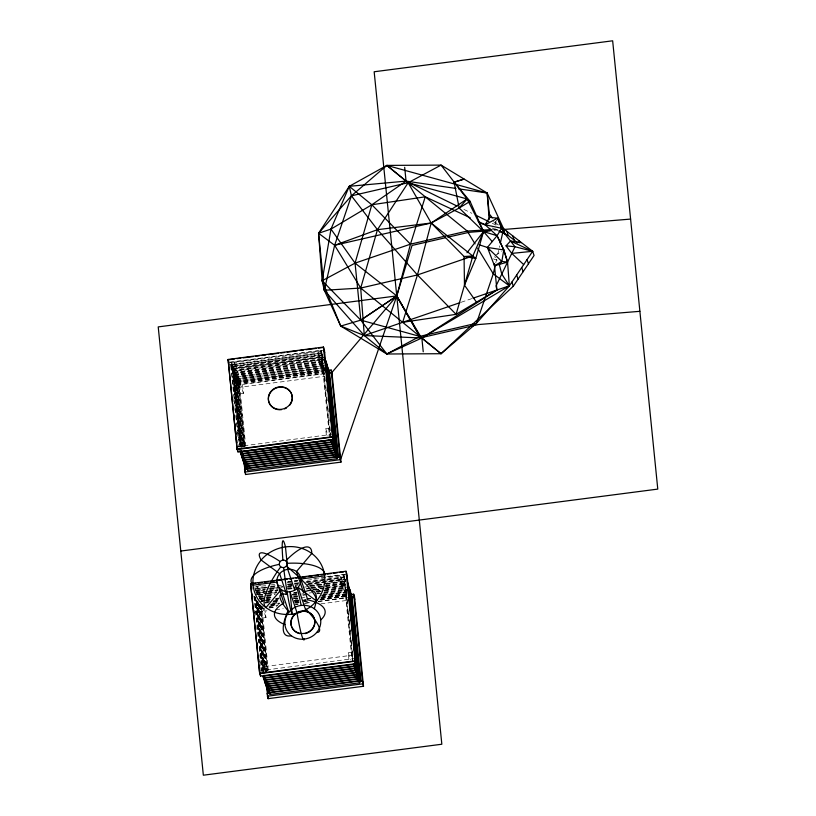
<?xml version="1.0" encoding="UTF-8"?>
<svg xmlns="http://www.w3.org/2000/svg" width="816" height="816" viewBox="0 0 816 816"><rect width="100%" height="100%" fill="white"/><g stroke="black" fill="none" stroke-linecap="round" stroke-linejoin="round"><path stroke-width="0.61" stroke-dasharray="4.08 3.06" d="M495.781 262.874L496.628 259.233M497.74 254.368L499.698 245.861M496.546 220.228L495.118 223.258L496.699 223.421L498.668 224.961M495.608 255.163L501.738 251.267M461.142 302.277L471.872 298.595M230.234 362.09L321.871 350.186M228.449 362.62L323.85 350.227M240.434 447.301L231.989 362.916L321.422 351.298L330.347 435.989M234.049 398.381L230.632 364.507L321.565 352.696M229.265 365.048L322.147 352.991M322.116 353.389L232.682 364.997L241.332 447.362M230.632 364.507L231.214 366.251L322.147 354.44M322.259 354.787L231.336 366.598L231.917 368.332L322.84 356.521L323.35 361.539M233.264 366.741L322.697 355.123M241.322 446.454L233.386 367.088L322.82 355.47M243.443 393.414L235.069 368.383L234.406 361.845L242.791 386.876L243.443 393.414L240.465 393.802L232.03 368.679L321.698 357.041M232.091 368.771L235.069 368.383M324.268 370.076L317.883 351.002L318.546 357.541L321.524 357.153L323.513 363.11M233.386 367.088L233.968 368.822L323.401 357.214M241.893 447.28L234.08 369.169L323.513 357.561M232.611 370.423L323.544 358.612M232.733 370.77L323.656 358.958M234.08 369.169L234.661 370.913L324.095 359.295M242.372 446.678L234.773 371.26L324.217 359.642M322.983 360.866L233.315 372.504L240.761 446.525M233.427 372.851L323.095 361.213M234.773 371.26L235.365 372.994L324.799 361.386M242.811 446.26L235.477 373.351L324.911 361.733M234.008 374.595L323.677 362.947M234.131 374.942L323.789 363.293M235.477 373.351L236.059 375.085L325.492 363.467M323.095 364.14L236.171 375.431L243.831 446.668M234.712 376.676L323.116 365.201M234.824 377.023L323.228 365.548M236.752 377.176L326.196 365.558M323.789 366.231L236.875 377.522L244.29 447.148M235.406 378.767L323.809 367.282M235.518 379.114L323.932 367.628M237.456 379.256L326.89 367.639M324.482 368.322L237.568 379.603L244.729 446.729M236.11 380.848L324.513 369.373M236.222 381.194L324.625 369.719M238.15 381.347L326.329 369.893M244.851 447.076L238.272 381.694L323.921 370.566M324.85 370.841L235.732 382.418L236.538 384.846L324.411 373.442M236.803 382.939L323.952 371.617M236.915 383.285L324.064 371.963M238.272 381.694L238.853 383.428L327.022 371.984M324.646 373.708L236.008 385.213L236.824 387.651L324.686 376.237M326.339 435.061L325.686 428.522L328.664 428.135L330.664 434.092M236.905 446.668L331.051 434.449M287.936 581.675L292.964 581.023M294.219 580.859L297.983 580.37M326.849 576.616L344.423 574.342M258.539 585.786L261.049 585.46M287.405 582.043L297.452 580.737M313.762 578.615L316.282 578.289M321.3 577.636L346.402 574.382M254.541 587.071L269.657 585.103M270.922 584.939L274.696 584.45M287.293 582.818L297.371 581.502M307.448 580.196L343.975 575.453L344.699 578.595L306.908 583.501M254.684 588.469L266.026 587M271.065 586.337L278.623 585.358M287.436 584.215L298.768 582.746M306.326 581.757L344.117 576.851M268.984 587.01L255.122 588.805L255.265 590.203M270.239 586.847L281.948 585.286M287.875 584.552L299.217 583.083M305.51 582.257L344.709 577.136M255.245 589.152L269.096 587.357M270.361 587.194L279.174 586.041M287.997 584.899L293.036 584.246M294.29 584.083L298.075 583.593M306.887 582.44L344.678 577.534M256.53 590.039L265.343 588.897M270.382 588.244L279.205 587.102M280.459 586.939L282.979 586.602M288.017 585.949L298.095 584.644M255.388 590.549L265.465 589.244M266.72 589.081L283.091 586.959M288.13 586.296L298.207 584.99M308.285 583.685L344.821 578.942L352.91 660.144M255.826 590.886L264.639 589.744M269.678 589.091L277.236 588.112M287.314 586.806L291.098 586.306M307.469 584.185L345.26 579.278L345.78 584.44M264.761 590.09L255.938 591.243L256.52 592.977L266.597 591.671M269.8 589.438L277.358 588.458M287.436 587.153L291.21 586.663M307.581 584.531L345.372 579.625M255.969 592.294L264.782 591.151M269.821 590.488L277.379 589.509M287.456 588.203L291.23 587.714M308.866 585.419L322.728 583.624M323.983 583.46L345.403 580.676M256.081 592.64L267.413 591.172M268.678 591.008L277.491 589.856M287.569 588.55L291.353 588.061M310.243 585.602L325.36 583.644M326.624 583.481L345.515 581.023M346.82 594.232L340.445 575.158L341.098 581.696L344.077 581.308L345.678 586.072M267.862 591.508L277.94 590.192M289.272 588.724L291.791 588.397M310.682 585.939L324.544 584.144M325.798 583.981L345.953 581.359M266.72 592.018L256.642 593.324L257.224 595.068M267.974 591.855L278.052 590.539M288.13 589.234L293.168 588.581M304.501 587.112L308.285 586.622M309.539 586.459L324.656 584.491M325.921 584.327L346.076 581.706M256.663 594.374L266.74 593.069M267.995 592.906L276.818 591.763M310.825 587.347L324.686 585.541M325.941 585.378L346.096 582.767M256.775 594.721L266.852 593.416M268.117 593.252L276.93 592.11M310.947 587.693L346.219 583.114M258.478 594.905L276.114 592.61M306.347 588.683L310.121 588.193M311.386 588.03L346.657 583.45M258.601 595.252L266.159 594.262M267.413 594.099L276.226 592.957M306.459 589.03L310.243 588.54M311.498 588.377L345.515 583.96M258.621 596.302L266.179 595.323M267.434 595.16L274.992 594.17M312.783 589.264L345.535 585.011M258.733 596.649L266.291 595.67M267.556 595.507L275.114 594.517M312.905 589.611L324.238 588.142M325.502 587.979L345.658 585.358M259.182 596.986L265.475 596.17M266.74 596.006L273.034 595.19M294.443 592.406L296.963 592.079M314.599 589.784L320.902 588.968M325.941 588.316L346.096 585.694M259.294 597.332L265.588 596.516M266.852 596.353L273.146 595.537M293.301 592.916L297.085 592.426M314.721 590.141L323.534 588.989M324.799 588.826L346.208 586.051M259.315 598.383L273.176 596.588M293.332 593.966L297.106 593.477M316.006 591.029L323.564 590.05M324.819 589.876L346.239 587.102M259.437 598.74L272.034 597.098M292.189 594.487L297.228 593.824M316.118 591.376L319.903 590.886M324.941 590.233L346.351 587.449M259.876 599.077L272.473 597.434M292.628 594.823L296.402 594.334M317.822 591.549L322.861 590.896M324.115 590.733L345.535 587.948M259.988 599.423L265.027 598.771M266.291 598.607L271.33 597.944M292.74 595.17L296.524 594.68M301.563 594.017L304.082 593.691M309.121 593.038L311.641 592.712M316.679 592.059L322.973 591.243M324.238 591.08L345.647 588.295M261.273 600.311L265.057 599.821M266.312 599.658L270.096 599.168M276.389 598.342L278.909 598.016M294.025 596.057L296.545 595.731M302.848 594.915L305.368 594.589M316.7 593.11L319.219 592.783M324.258 592.13L345.668 589.346M261.395 600.658L265.169 600.168M266.434 600.005L270.208 599.515M275.247 598.862L279.031 598.373M294.148 596.404L297.922 595.915M302.96 595.262L305.48 594.935M316.822 593.456L319.342 593.13M324.37 592.477L347.045 589.529M260.569 601.157L264.353 600.668M265.608 600.505L269.392 600.015M275.686 599.199L278.205 598.873M293.321 596.904L298.36 596.251M317.261 593.793L322.3 593.14M323.554 592.977L346.229 590.039M260.692 601.504L264.466 601.015M265.73 600.851L269.504 600.362M275.808 599.546L278.327 599.219M293.444 597.251L297.218 596.761M323.677 593.324L346.351 590.386M265.751 601.902L272.054 601.086M273.309 600.923L279.613 600.107M293.464 598.312L297.248 597.812M323.697 594.385L346.372 591.437M264.608 602.412L268.393 601.922M273.431 601.27L279.725 600.454M293.587 598.658L297.361 598.169M302.399 597.506L304.919 597.179M322.555 594.895L346.484 591.784M265.047 602.759L268.831 602.259M273.87 601.606L278.909 600.953M295.28 598.832L297.799 598.505M321.739 595.394L349.452 591.794M265.169 603.106L267.689 602.779M272.728 602.116L279.021 601.3M295.402 599.179L297.922 598.852M321.851 595.741L347.045 592.467M272.748 603.177L279.052 602.361M294.168 600.392L299.207 599.74M306.765 598.76L310.539 598.271M321.871 596.792L347.065 593.518M258.774 605.35L260.273 605.156L262.364 611.419L268.301 670.385M272.87 603.524L279.164 602.708M294.28 600.739L299.319 600.086M306.877 599.107L310.651 598.618M320.729 597.302L347.188 593.875M270.79 604.187L279.602 603.044M294.719 601.076L298.503 600.586M303.542 599.933L306.061 599.607M321.178 597.638L346.361 594.374M270.902 604.534L279.725 603.391M294.841 601.423L298.615 600.933M303.654 600.28L306.173 599.954M321.29 597.995L349.003 594.395M262.048 606.084L258.284 606.563L259.1 609.001L264.119 608.348M270.841 604.942L278.368 603.962M294.688 601.841L298.452 601.351M303.47 600.698L305.99 600.372M321.045 598.414L347.412 594.997M259.366 607.094L260.855 606.9M270.932 605.584L278.491 604.605M294.862 602.483L298.646 601.994M303.674 601.331L307.459 600.841M320.056 599.209L346.504 595.772M259.478 607.441L263.486 606.92M269.79 606.094L277.338 605.115M294.974 602.83L298.758 602.341M303.797 601.678L307.571 601.188M320.168 599.556L349.146 595.792M268.964 606.604L277.787 605.452M295.423 603.167L299.197 602.677M320.617 599.893L349.585 596.129M269.147 607.696L276.675 606.716M295.504 604.279L298.013 603.952M305.541 602.973L310.57 602.32M318.097 601.341L346.963 597.587M264.068 608.654L258.57 609.368L259.386 611.806L266.914 610.827M269.107 608.002L275.41 607.186M295.555 604.564L298.075 604.238M304.378 603.422L311.284 602.524M318.23 601.616L349.727 597.536M275.696 609.685L283.234 608.705M320.892 603.82L347.249 600.392M264.547 608.644L266.006 617.569L263.017 617.957L257.438 601.259M348.901 659.206L348.238 652.678L351.227 652.29L352.818 657.053M264.894 666.55L352.757 655.146M259.468 670.823L354.858 658.441M494.078 230.275L497.872 229.969M492.313 229.531L497.342 229.225M497.26 260.151L493.833 259.172L493.558 256.469L495.893 257.407M492.058 227.95L497.811 230.632M463.916 209.416L471.852 213.302M492.272 223.288L496.811 225.512M494.904 228.745L498.168 230.357M493.547 221.564L497.515 225.848M495.241 221.564L498.148 225.267M323.258 357.765L320.861 350.615L329.327 434.673L330.133 437.101L321.392 350.248M318.546 357.541L324.523 375.421M325.686 428.522L328.073 435.673M345.811 581.92L343.424 574.77L351.88 658.828L352.696 661.256L343.954 574.403M341.098 581.696L347.881 601.963M348.238 652.678L350.635 659.828M231.989 362.916L240.873 446.872M244.606 446.515L242.209 439.365L239.231 439.753L241.628 446.903M262.15 601.494L256.969 585.99L257.621 592.528L259.621 598.495M262.415 606.839L266.006 617.569M267.158 670.67L264.772 663.51L261.783 663.898L264.18 671.058M323.972 366.914L324.36 371.576M324.982 376.951L325.37 381.613M325.992 386.988L326.38 391.649M326.879 396.668L327.389 401.686M328.022 407.959L328.399 411.723M328.899 416.741L329.409 421.76M329.909 426.778L330.531 432.143M346.28 589.458L346.79 594.476M347.29 599.495L347.8 604.513M348.432 610.786L348.809 614.55M349.309 619.568L349.819 624.587M350.441 629.952L350.829 634.624M351.451 639.989L351.951 645.007M352.471 650.933L352.971 655.952M245.738 446.23L239.802 387.263L231.428 362.233L239.873 447.372M238.853 383.428L245.177 446.301M267.74 670.456L260.824 605.839L267.281 669.977M260.712 605.492L267.291 670.885M260.151 604.809L266.965 671.65M259.702 604.33L266.404 671.721M236.059 375.085L243.362 447.27M259.131 604.401L265.914 671.425M258.682 603.922L265.496 671.66M235.365 372.994L242.801 447.341M258.56 603.565L265.353 671.497M257.978 601.831L264.925 670.834M234.661 370.913L242.342 446.862M257.866 601.484L264.935 671.741M257.387 601.178L264.455 671.435M233.968 368.822L241.781 446.933M257.417 601.902L264.333 671.089M256.836 600.168L264.037 671.68M256.846 601.076L263.894 671.507M256.275 600.239L263.476 671.752M256.244 600.423L263.323 670.681M232.244 364.66L240.455 446.209M255.683 597.598L263.129 671.619M255.571 597.251L262.987 671.446M254.857 596.251L262.426 671.527M231.214 366.251L239.414 446.893M254.408 596.669L261.977 671.038M234.172 399.636L234.926 407.164M235.059 408.418L237.323 431.001M237.456 432.256L238.211 439.783M238.721 444.802L238.966 447.311M253.949 596.19L255.337 609.991M255.469 611.245L258.621 642.61M259.131 647.629L261.528 671.466"/><path stroke-width="1.22" d="M499.249 230.897L504.696 233.6L503.615 228.837L487.172 193.035L441.079 165.107L386.876 165.403L349.268 186.313L330.98 229.102L322.147 280.755L324.299 290.272L340.741 326.074L386.835 354.001L441.038 353.716L476.493 323.289L509.347 285.845L532.675 251.297L500.647 226.511M455.981 188.445L406.062 181.101L349.268 186.313L318.566 233.264L324.299 290.272L364.283 335.539L386.835 354.001L421.852 338.008L509.347 285.845L501.789 274.033L499.259 264.435L501.82 261.446L503.788 249.961L497.066 235.712L485.163 224.777L479.227 222.85M495.23 265.312L493.272 273.819L476.493 323.289L419.75 336.386L386.835 354.001L360.794 320.137L322.147 280.755L318.566 233.264L351.421 195.83L386.876 165.403L487.172 193.035L489.62 217.321L485.163 224.777L501.636 228.276L504.696 233.6L503.095 231.877M500.259 243.433L502.778 232.489M454.226 182.213L464.131 179.071L454.135 182.09L470.077 201.389L483.531 231.591L475.81 258.397L464.059 256.51L431.185 223.003L408.163 182.723L386.876 165.403L425.248 196.809L410.468 244.157L396.729 296.106L360.794 320.137L340.741 326.074L322.147 280.755L355.062 263.14L410.468 244.157L467.211 231.05L491.059 229.602M336.1 457.378L339.864 456.889L340.68 459.316L396.77 295.912L412.049 245.453L445.363 237.762M476.513 302.175L464.477 285.161L475.81 258.397L431.185 223.003L377.461 229.684L334.642 245.29L318.566 233.264L330.98 229.102L371.821 204.765L406.062 181.101L457.103 206.081M464.477 285.161L464.059 256.51L472.852 255.969L417.445 274.951L360.703 288.058L324.299 290.272L334.642 245.29L351.421 195.83L408.163 182.723L441.079 165.107L467.119 198.971L483.531 231.591L472.852 255.969L456.093 314.344L402.665 322.31L364.283 335.539L340.741 326.074M639.877 311.314L478.074 324.584L421.331 337.681L396.729 296.106L419.75 336.386L441.038 353.716L513.295 286.243L534.072 255.469L532.675 251.297L510.52 241.026L506.053 245.851L511.765 253.399L523.688 264.608M467.017 252.725L483.531 231.591L491.11 230.245M243.484 459.061L245.565 474.514L340.966 462.121L331.939 372.463L396.77 295.912L374.167 71.767L612.653 40.8L657.778 489.1L180.785 551.045M441.038 353.716L360.703 288.058L334.642 245.29L431.185 223.003L459.173 208.019L467.119 198.971L470.077 201.389M360.794 320.137L396.77 295.912L419.75 336.386L360.794 320.137L355.062 263.14L371.821 204.765L425.248 196.809L470.169 217.739M459.949 302.685L402.665 322.31L417.445 274.951L431.185 223.003L467.119 198.971L408.163 182.723L377.461 229.684L360.703 288.058L364.283 335.539L421.852 338.008L496.934 290.006L509.347 285.845L507.562 262.099L503.809 249.839L497.066 235.712L483.531 231.591L459.173 208.019L454.094 182.039M459.173 208.019L469.088 201.991M489.62 217.321L497.505 218.209L501.636 228.276L497.066 235.712L487.417 247.442L494.496 265.771L501.82 261.446L507.562 262.099L503.788 249.961L487.417 247.442L479.135 244.79M485.163 224.777L497.505 218.209L504.696 233.6M473.066 298.187L496.934 290.006L494.272 263.568M494.496 265.771L507.562 262.099M447.831 237.191L468.802 232.356L490.283 230.591M396.77 295.912L158.222 326.9L203.347 775.2L441.833 744.233L396.77 295.912L355.062 263.14L330.98 229.102M228.052 359.468L323.442 347.075L324.38 349.86L333.397 439.518L238.007 451.911L237.068 449.126L228.052 359.468L228.98 362.253M234.447 358.999L228.164 359.815L237.191 449.473L332.591 437.09M236.956 358.673L240.72 358.183M243.229 357.857L253.266 356.551M255.785 356.225L259.549 355.735M262.058 355.409L265.822 354.919M268.331 354.593L278.378 353.297M280.888 352.971L284.651 352.481M287.161 352.155L297.208 350.849M299.717 350.523L303.481 350.033M305.99 349.707L316.037 348.401M318.546 348.075L323.564 347.422M328.613 370.352L331.123 370.025L331.939 372.463M328.899 373.157L331.408 372.83L332.224 375.268M237.068 449.126L332.469 436.733L333.397 439.518M241.312 451.513L330.745 439.895M241.862 452.197L240.373 452.39L239.792 450.656M332.795 440.385L331.306 440.579L332.143 444.067L242.709 455.685L242.128 453.941L331.561 442.333M241.985 452.543L240.496 452.737L241.077 454.481L242.566 454.288L242.709 455.685M331.418 440.926L332.908 440.732L333.489 442.476L332 442.67M240.812 451.064L241.189 454.828L242.678 454.634L243.403 457.766L332.836 446.158L332.693 444.751L334.193 444.557L325.145 358.765L334.193 444.557M332.112 443.017L333.601 442.823M242.821 456.032L332.255 444.414L332.836 446.158M241.189 454.828L241.771 456.562L243.26 456.368L243.403 457.766M241.638 454.4L241.893 456.909L243.382 456.715L244.096 459.857L333.54 448.239L333.397 446.842L334.886 446.648L325.849 360.856L334.886 446.648M334.305 444.914L332.816 445.108L333.54 448.239M243.515 458.123L332.959 446.505M241.893 456.909L242.474 458.653L243.964 458.459L244.096 459.857M242.332 456.491L242.587 459L244.076 458.806L244.8 461.948L334.234 450.33L334.091 448.933L335.58 448.739L326.543 362.936L335.58 448.739M334.999 446.995L333.509 447.188L334.234 450.33M244.219 460.204L333.652 448.586M243.035 458.572L243.28 461.081L244.78 460.887M334.937 452.411L334.795 451.013L336.284 450.82L335.702 449.086L334.213 449.279L334.937 452.411L245.494 464.029L244.657 460.54L243.168 460.734L242.587 459M244.912 462.295L334.346 450.677M245.361 462.631L243.862 462.825L243.28 461.081M335.488 453.104L336.977 452.911L336.396 451.166L334.907 451.36L335.631 454.502L246.197 466.12L245.473 462.978L243.984 463.172L244.565 464.906L246.055 464.712M245.616 464.375L335.05 452.768M244.188 461.142L244.678 465.253L246.167 465.059M335.611 453.451L337.1 453.257L337.681 454.991L336.192 455.185M335.743 454.849L246.31 466.466L246.891 468.2L336.325 456.593L335.233 450.595M246.748 466.803L245.259 466.997L244.678 465.253M245.004 463.58L245.381 467.344L246.871 467.15M336.304 455.532L337.793 455.338L338.375 457.082L329.338 371.28M337.028 458.674L336.447 456.94L247.013 468.547L247.595 470.291L337.028 458.674L336.886 457.276M248.237 468.782L244.474 469.271L245.279 471.709M244.749 472.076L340.15 459.683L340.966 462.121M250.604 583.613L346.004 571.231L346.933 574.015L355.96 663.673L260.559 676.056L259.631 673.282L250.604 583.613L259.743 673.628L355.144 661.235L346.004 571.231M251.981 583.807L255.745 583.318M258.254 582.991L262.018 582.502M264.527 582.175L268.301 581.686M270.81 581.359L274.574 580.87M277.083 580.543L280.847 580.054M283.356 579.727L287.13 579.238M289.639 578.911L293.403 578.422M295.912 578.095L299.676 577.606M302.185 577.279L305.949 576.79M308.468 576.463L312.232 575.974M314.741 575.657L318.505 575.168M321.014 574.841L324.778 574.352M327.298 574.025L331.061 573.536M333.571 573.209L337.334 572.72M339.844 572.393L343.607 571.904M351.176 594.507L353.685 594.181L354.501 596.608L363.518 686.276L268.127 698.659L266.169 684.461M351.982 597.241L353.971 596.986L354.776 599.413M259.631 673.282L355.031 660.889L355.96 663.673M262.936 676.546L264.425 676.352L264.568 677.749L354.001 666.131L353.42 664.397L263.986 676.015L264.568 677.749M353.971 665.081L355.47 664.887L356.051 666.631L354.562 666.825L355.399 670.303L265.965 681.921L265.241 678.779L263.752 678.973L263.497 676.464M264.68 678.096L354.113 666.478L354.695 668.222L265.261 679.84L264.537 676.699L263.048 676.892L263.629 678.626L265.118 678.433L265.261 679.84M354.674 667.172L356.164 666.978L356.745 668.712L355.256 668.906L355.399 670.303M265.384 680.187L354.817 668.569M356.092 672.394L355.949 670.997L357.449 670.803L356.857 669.059L355.368 669.253L356.092 672.394L266.659 684.012L265.934 680.87L264.445 681.064L265.027 682.798L266.516 682.604L266.659 684.012M266.077 682.268L355.511 670.66M356.653 673.078L358.142 672.884L357.561 671.15L356.072 671.344L356.796 674.485L267.352 686.093L266.638 682.951L265.139 683.145L265.73 684.889L267.22 684.695L268.056 688.184L357.49 676.566L357.347 675.169L358.836 674.975L349.799 589.172L359.54 677.056L358.051 677.249L358.887 680.738L269.453 692.356L268.617 688.867L267.118 689.061L266.536 687.327L268.036 687.133M266.771 684.359L356.215 672.741M265.465 681.472L265.843 685.236L267.332 685.042M356.765 673.424L358.255 673.231M267.475 686.44L356.908 674.832L357.49 676.566M357.469 675.515L358.958 675.322M357.602 676.913L268.168 688.531L268.75 690.265L358.193 678.657L357.214 673.006M268.729 689.214L267.24 689.408L267.821 691.152L269.311 690.958L269.453 692.356M358.163 677.596L359.652 677.402L360.233 679.147L358.744 679.34L359.581 682.829L270.147 694.436L269.423 691.305L267.934 691.499L267.566 688.643M268.872 690.611L358.306 679.004M358.867 679.687L360.356 679.493L360.937 681.227L351.89 595.435M269.566 692.702L358.999 681.085M270.79 692.937L267.026 693.427L268.127 698.659M358.663 681.523L362.426 681.034L363.242 683.471M267.311 696.232L362.702 683.839L363.518 686.276M511.765 253.399L532.675 251.297L514.998 246.728L506.053 245.851M502.931 229.551L630.595 219.086M458.47 188.812L487.172 193.035L489.172 219.545M510.52 241.026L521.475 242.648M478.237 221.503L486.295 225.257M498.964 231.163L508.184 235.467L517.732 242.842M476.391 215.516L488.866 221.626M501.35 227.735L503.615 228.837M509.347 285.845L493.272 273.819L477.635 248.156M425.248 196.809L467.211 231.05L475.034 243.882M501.82 261.446L487.417 247.442L489.467 250.451M410.468 244.157L371.821 204.765L349.268 186.313L351.421 195.83L377.461 229.684L417.445 274.951L456.093 314.344L496.934 290.006L496.016 285.967L514.998 246.728L503.237 231.744M483.531 231.591L492.242 241.577M488.702 213.231L492.334 217.862M527.054 259.61L528.452 263.782M519.027 240.751L519.731 242.842M512.734 235.885L514.131 240.057M521.72 267.515L523.117 271.687M506.787 231.285L508.184 235.467M516.671 275.002L518.068 279.174M511.897 282.071L513.295 286.243M323.85 350.227L324.656 352.665M327.94 367.108L337.1 453.257M328.634 369.199L337.793 455.338M332.306 434.285L333.122 436.723M330.919 439.436L337.304 458.51M292.189 396.556A12.056 11.23 -18.5 0 1 275.278 408.581A12.056 11.23 -18.5 0 1 273.319 389.171A12.056 11.23 -18.5 0 1 292.189 396.556L292.301 396.902M346.402 574.382L347.218 576.81M350.492 591.263L359.652 677.402M351.196 593.354L360.356 679.493M354.858 658.441L355.674 660.868M354.766 662.806L355.348 664.54L353.858 664.734L354.113 666.478M353.481 663.592L359.856 682.666M228.449 362.62L228.99 364.242M314.741 620.701A12.056 11.23 -18.5 0 1 297.83 632.737A12.056 11.23 -18.5 0 1 295.882 613.326A12.056 11.23 -18.5 0 1 314.741 620.701L314.854 621.058M241.281 450.463L247.595 470.291M245.381 467.344L245.963 469.078L245.708 466.568M236.905 446.668L238.007 451.911M251.002 586.765L251.818 589.203M264.037 675.209L270.147 694.436M263.752 678.973L264.333 680.717L265.822 680.524L265.965 681.921M265.843 685.236L266.424 686.97L267.913 686.776L268.056 688.184M267.934 691.499L268.515 693.233M259.468 670.823L260.008 672.445M404.675 167.321L406.062 181.101M421.852 338.008L423.239 351.788M331.123 370.025L340.15 459.683M353.685 594.181L362.702 683.839M336.396 451.166L327.236 365.027L335.702 449.086M359.448 681.421L359.581 682.829M335.937 452.676L336.447 456.94M358.142 672.884L349.105 587.092L357.561 671.15M357.449 670.803L348.401 585.001L356.857 669.059M356.745 668.712L347.708 582.92L356.164 666.978M356.51 670.915L356.908 674.832M325.156 359.672L325.788 365.945M326.043 368.455L327.43 382.255M327.685 384.764L333.489 442.476M347.585 582.573L351.88 625.229M352.135 627.739L353.522 641.539M353.777 644.048L355.164 657.849M355.419 660.358L356.051 666.631M356.398 670.568L356.796 674.485M323.442 347.075L332.908 440.732M355.215 662.378L355.47 664.887M331.867 440.507L332.255 444.414M244.902 467.935L245.157 470.455M245.381 472.648L245.565 474.514M266.863 686.093L267.23 689.755M265.475 682.38L265.73 684.889M242.219 456.144L242.474 458.653M264.649 679.034L265.027 682.798M241.516 454.053L241.771 456.562M232.672 398.922L232.927 401.431M233.56 407.704L233.804 410.213M234.314 415.232L234.569 417.741M235.192 424.014L235.447 426.523M235.957 431.542L236.201 434.051M236.834 440.324L237.089 442.833M251.542 586.398L251.726 588.265M252.328 594.221L252.583 596.731M253.97 610.531L254.215 613.04M255.612 626.841L255.857 629.35M257.244 643.151L257.499 645.66M258.886 659.461L259.141 661.97M259.651 666.988L259.896 669.497M260.284 673.261L260.559 676.056M489.845 228.378L490.028 230.908M320.708 619.936A18.085 16.84 -18.5 0 1 295.341 637.979A18.085 16.84 -18.5 0 1 292.414 608.858A18.085 16.84 -18.5 0 1 320.708 619.936A50.694 18.105 -5.7 0 0 307.765 599.842L300.778 578.983A12.056 11.23 -18.5 0 0 281.918 571.598A12.056 11.23 -18.5 0 0 283.866 591.008A12.056 11.23 -18.5 0 0 300.778 578.983L324.625 575.882A36.179 33.68 -18.5 0 0 268.036 553.727A36.179 33.68 -18.5 0 0 273.901 611.969A36.179 33.68 -18.5 0 0 324.625 575.882A40.871 14.586 -5.7 0 0 287.242 563.326A4.019 3.743 -18.5 0 0 280.959 560.857A4.019 3.743 -18.5 0 0 281.612 567.334A4.019 3.743 -18.5 0 0 287.242 563.326M316.659 632.502A50.694 10.098 40.2 0 0 305.062 608.216L298.085 587.357L316.547 601.015A40.871 8.14 40.2 0 0 286.345 566.11M304.511 639.061A50.694 3.815 82.6 0 1 296.963 612.602L289.986 591.733L292.24 614.152A40.871 3.07 82.6 0 1 283.652 567.569M291.363 635.786A50.694 15.494 -53.5 0 1 288.201 610.409L281.224 589.55L265.955 607.583A40.871 12.495 -53.5 0 1 280.724 566.845M284.927 624.577A50.694 18.105 -5.7 0 1 283.917 602.942L276.93 582.073L253.082 585.174A40.871 14.586 -5.7 0 1 279.296 564.356M288.976 612.01A50.694 10.098 40.2 0 1 286.61 594.558L279.623 573.699L261.171 560.041A40.871 8.14 40.2 0 1 280.194 561.561M301.124 605.441A50.694 3.815 82.6 0 0 294.709 590.182L287.732 569.323L285.467 546.904A40.871 3.07 82.6 0 0 282.897 560.102M314.272 608.726A50.694 15.494 -53.5 0 0 303.47 592.375L296.494 571.506L311.763 553.472A40.871 12.495 -53.5 0 0 285.814 560.827M294.525 630.992A12.056 11.23 -18.5 0 1 296.279 613.469A12.056 11.23 -18.5 0 1 314.038 617.906A12.056 11.23 -18.5 0 1 305.092 633.634M299.921 633.665A12.056 11.23 -18.5 0 1 295.3 631.625M281.5 409.663A12.056 11.23 -18.5 0 1 268.566 397.045A12.056 11.23 -18.5 0 1 285.365 387.967A12.056 11.23 -18.5 0 1 289.609 405.277M286.436 407.949A12.056 11.23 -18.5 0 1 284.549 408.877M330.857 440.242L241.424 451.86L242.005 453.594L331.439 441.986L330.857 440.242"/></g></svg>
